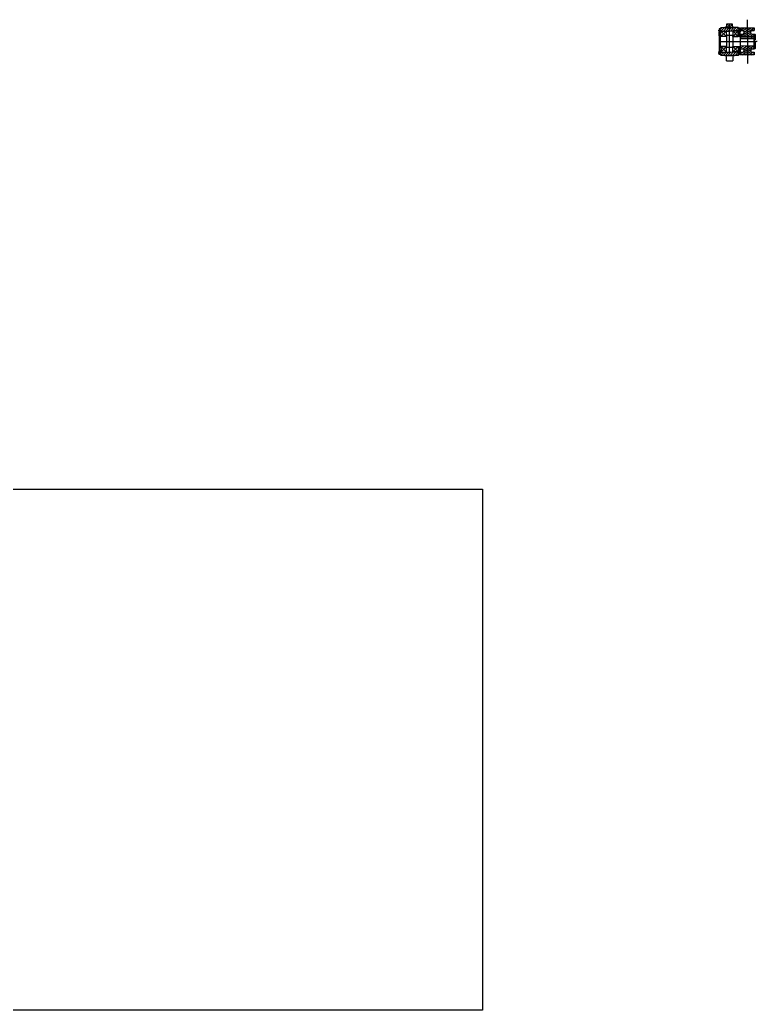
# Model space of a CAD drawing. Header units: millimetres. Extents: x -15074 to 21675, y -7568 to 6574.
# Drawn here: x -11020 to -7465, y -2580 to 2196 of the extents above; entities that cross this region are included whole.
import ezdxf

# ---------------------------------------------------------------- set-up
doc = ezdxf.new("R2010")
doc.units = ezdxf.units.MM
doc.linetypes.add('AM_ISO08W050', pattern=[18, 12, -1.5, 3, -1.5])
doc.linetypes.add('AM_ISO08W050x2', pattern=[9, 6, -0.75, 1.5, -0.75])
doc.layers.add('AM_7', color=142, linetype='AM_ISO08W050', lineweight=25)
doc.layers.add('AM_8', color=1, linetype='Continuous', lineweight=25)
doc.linetypes.add('Amzigzag', pattern='A,0.0001,[136,genltshp.shx,S=0.04,R=0,X=0,Y=0],-11', length=11.0001)
pattern_1 = [(45.3336016, (-559755.753, -33866.368), (-5.80549021, 5.7382765), [])]
pattern_2 = [(30.5, (-547137.335, -38574.004), (-4.1429413, 7.03331864), [])]
pattern_3 = [(30.5, (-547137.335, -38574.0036), (-0.8285882593, 1.406663729), [])]

msp = doc.modelspace()

# ---------------------------------------------------------------- hatches: boundary and pattern name
at = {"layer": 'AM_8', "true_color": 0x000000}
h = msp.add_hatch(dxfattribs=at)
h.set_pattern_fill('_U', color=18, scale=1.632563, angle=135.333602, style=0, pattern_type=0)
h.set_pattern_definition([(135.33360156, (-519443.1177, -176597.5144), (-1.1476552995, -1.161098042), [])])
edge = h.paths.add_edge_path(flags=0)
edge.add_line((-7644.561, 2146.537), (-7648.642, 2146.513))
edge.add_line((-7648.678, 2152.623), (-7648.642, 2146.513))
edge.add_line((-7644.596, 2152.647), (-7648.678, 2152.623))
edge.add_line((-7644.561, 2146.537), (-7644.596, 2152.647))
edge = h.paths.add_edge_path(flags=0)
edge.add_line((-7648.618, 2142.408), (-7644.537, 2142.431))
edge.add_line((-7644.53, 2141.219), (-7644.537, 2142.431))
edge.add_line((-7639.632, 2141.247), (-7644.53, 2141.219))
edge.add_line((-7639.604, 2136.35), (-7639.632, 2141.247))
edge.add_line((-7644.501, 2136.321), (-7639.604, 2136.35))
edge.add_line((-7643.969, 2044.899), (-7644.501, 2136.321))
edge.add_line((-7639.072, 2044.928), (-7643.969, 2044.899))
edge.add_line((-7639.043, 2040.03), (-7639.072, 2044.928))
edge.add_line((-7643.941, 2040.002), (-7639.043, 2040.03))
edge.add_line((-7643.932, 2038.52), (-7643.941, 2040.002))
edge.add_line((-7643.932, 2038.52), (-7647.995, 2038.484))
edge.add_line((-7647.995, 2038.484), (-7648.009, 2040.164))
edge.add_line((-7648.009, 2040.164), (-7648.023, 2040.162))
edge.add_line((-7648.618, 2142.408), (-7648.023, 2040.162))
edge = h.paths.add_edge_path(flags=0)
edge.add_line((-7647.955, 2028.55), (-7643.874, 2028.574))
edge.add_line((-7647.983, 2033.242), (-7647.955, 2028.55))
edge.add_line((-7647.983, 2033.242), (-7647.949, 2033.239))
edge.add_line((-7647.949, 2033.239), (-7647.964, 2034.918))
edge.add_line((-7647.964, 2034.918), (-7643.911, 2034.954))
edge.add_line((-7643.874, 2028.574), (-7643.911, 2034.954))
edge = h.paths.add_edge_path(flags=0)
edge.add_line((-7647.964, 2034.918), (-7643.911, 2034.954))
edge.add_line((-7647.949, 2033.239), (-7647.964, 2034.918))
edge.add_line((-7647.983, 2033.242), (-7647.949, 2033.239))
edge.add_line((-7648.023, 2040.162), (-7647.983, 2033.242))
edge.add_line((-7648.009, 2040.164), (-7648.023, 2040.162))
edge.add_line((-7647.995, 2038.484), (-7648.009, 2040.164))
edge.add_line((-7643.932, 2038.52), (-7647.995, 2038.484))
edge.add_line((-7643.911, 2034.954), (-7643.932, 2038.52))
edge = h.paths.add_edge_path(flags=0)
edge.add_line((-7648.618, 2142.408), (-7644.537, 2142.431))
edge.add_line((-7648.642, 2146.513), (-7648.618, 2142.408))
edge.add_line((-7644.561, 2146.537), (-7648.642, 2146.513))
edge.add_line((-7644.537, 2142.431), (-7644.561, 2146.537))
edge = h.paths.add_edge_path(flags=0)
edge.add_line((-7647.964, 2034.918), (-7643.911, 2034.954))
edge.add_line((-7647.949, 2033.239), (-7647.964, 2034.918))
edge.add_line((-7647.983, 2033.242), (-7647.949, 2033.239))
edge.add_line((-7648.023, 2040.162), (-7647.983, 2033.242))
edge.add_line((-7648.009, 2040.164), (-7648.023, 2040.162))
edge.add_line((-7647.995, 2038.484), (-7648.009, 2040.164))
edge.add_line((-7643.932, 2038.52), (-7647.995, 2038.484))
edge.add_line((-7643.911, 2034.954), (-7643.932, 2038.52))
edge = h.paths.add_edge_path(flags=0)
edge.add_line((-7648.618, 2142.408), (-7644.537, 2142.431))
edge.add_line((-7648.642, 2146.513), (-7648.618, 2142.408))
edge.add_line((-7644.561, 2146.537), (-7648.642, 2146.513))
edge.add_line((-7644.537, 2142.431), (-7644.561, 2146.537))
h = msp.add_hatch(dxfattribs=at)
h.set_pattern_fill('_U', color=18, scale=8.162814, angle=45.333602, style=0, pattern_type=0)
h.set_pattern_definition(pattern_1)
edge = h.paths.add_edge_path(flags=0)
edge.add_line((-7551.519, 2149.258), (-7554.487, 2149.24))
edge.add_line((-7554.487, 2149.24), (-7557.801, 2148.703))
edge.add_line((-7557.801, 2148.703), (-7557.787, 2146.173))
edge.add_line((-7557.787, 2146.173), (-7554.466, 2145.674))
edge.add_line((-7554.466, 2145.674), (-7551.498, 2145.692))
edge.add_line((-7551.475, 2141.761), (-7551.498, 2145.692))
edge.add_line((-7644.53, 2141.219), (-7551.475, 2141.761))
edge.add_line((-7644.537, 2142.431), (-7644.53, 2141.219))
edge.add_line((-7644.537, 2142.431), (-7640.823, 2142.453))
edge.add_line((-7640.823, 2142.453), (-7638.254, 2142.841))
edge.add_line((-7638.254, 2142.841), (-7638.273, 2146.2))
edge.add_line((-7638.273, 2146.2), (-7640.847, 2146.558))
edge.add_line((-7640.847, 2146.558), (-7644.561, 2146.537))
edge.add_line((-7644.596, 2152.647), (-7644.561, 2146.537))
edge.add_line((-7639.727, 2157.573), (-7644.596, 2152.647))
edge.add_line((-7556.468, 2158.058), (-7639.727, 2157.573))
edge.add_line((-7551.542, 2153.189), (-7556.468, 2158.058))
edge.add_line((-7551.519, 2149.258), (-7551.542, 2153.189))
edge = h.paths.add_edge_path(flags=0)
edge.add_line((-7644.537, 2142.431), (-7640.823, 2142.453))
edge.add_line((-7644.561, 2146.537), (-7644.537, 2142.431))
edge.add_line((-7640.847, 2146.558), (-7644.561, 2146.537))
edge.add_line((-7638.273, 2146.2), (-7640.847, 2146.558))
edge.add_line((-7638.254, 2142.841), (-7638.273, 2146.2))
edge.add_line((-7640.823, 2142.453), (-7638.254, 2142.841))
edge = h.paths.add_edge_path(flags=0)
edge.add_line((-7551.519, 2149.258), (-7554.487, 2149.24))
edge.add_line((-7551.498, 2145.692), (-7551.519, 2149.258))
edge.add_line((-7554.466, 2145.674), (-7551.498, 2145.692))
edge.add_line((-7557.787, 2146.173), (-7554.466, 2145.674))
edge.add_line((-7557.801, 2148.703), (-7557.787, 2146.173))
edge.add_line((-7554.487, 2149.24), (-7557.801, 2148.703))
edge = h.paths.add_edge_path(flags=0)
edge.add_line((-7644.537, 2142.431), (-7640.823, 2142.453))
edge.add_line((-7644.561, 2146.537), (-7644.537, 2142.431))
edge.add_line((-7640.847, 2146.558), (-7644.561, 2146.537))
edge.add_line((-7638.273, 2146.2), (-7640.847, 2146.558))
edge.add_line((-7638.254, 2142.841), (-7638.273, 2146.2))
edge.add_line((-7640.823, 2142.453), (-7638.254, 2142.841))
edge = h.paths.add_edge_path(flags=0)
edge.add_line((-7551.519, 2149.258), (-7554.487, 2149.24))
edge.add_line((-7551.498, 2145.692), (-7551.519, 2149.258))
edge.add_line((-7554.466, 2145.674), (-7551.498, 2145.692))
edge.add_line((-7557.787, 2146.173), (-7554.466, 2145.674))
edge.add_line((-7557.801, 2148.703), (-7557.787, 2146.173))
edge.add_line((-7554.487, 2149.24), (-7557.801, 2148.703))
h = msp.add_hatch(dxfattribs=at)
h.set_pattern_fill('_U', color=18, scale=8.162814, angle=45.333602, style=0, pattern_type=0)
h.set_pattern_definition(pattern_1)
edge = h.paths.add_edge_path()
edge.add_arc((-7621.001, 2165.845), 8.163, -89.666398, 0.333602, ccw=False)
edge.add_line((-7620.953, 2157.682), (-7575.242, 2157.948))
edge.add_arc((-7575.29, 2166.111), 8.163, 180.333602, 270.333602, ccw=False)
edge.add_line((-7583.452, 2166.063), (-7583.5, 2174.226))
edge.add_line((-7583.5, 2174.226), (-7612.886, 2174.055))
edge.add_line((-7612.886, 2174.055), (-7612.838, 2165.892))
h = msp.add_hatch(dxfattribs=at)
h.set_pattern_fill('_U', color=18, scale=1.632563, angle=30.5, style=0, pattern_type=0)
h.set_pattern_definition(pattern_3)
edge = h.paths.add_edge_path(flags=0)
edge.add_line((-7547.445, 2150.546), (-7548.053, 2150.543))
edge.add_line((-7548.053, 2150.543), (-7549.553, 2149.269))
edge.add_line((-7549.553, 2149.269), (-7551.519, 2149.258))
edge.add_line((-7551.542, 2153.189), (-7551.519, 2149.258))
edge.add_line((-7547.461, 2153.212), (-7551.542, 2153.189))
edge.add_line((-7547.445, 2150.546), (-7547.461, 2153.212))
edge = h.paths.add_edge_path(flags=0)
edge.add_line((-7548.017, 2144.447), (-7547.41, 2144.451))
edge.add_line((-7547.366, 2136.887), (-7547.41, 2144.451))
edge.add_line((-7547.242, 2115.664), (-7547.366, 2136.887))
edge.add_line((-7551.323, 2115.64), (-7547.242, 2115.664))
edge.add_line((-7551.342, 2118.905), (-7551.323, 2115.64))
edge.add_line((-7551.374, 2124.341), (-7551.342, 2118.905))
edge.add_line((-7551.447, 2136.863), (-7551.374, 2124.341))
edge.add_line((-7556.345, 2136.835), (-7551.447, 2136.863))
edge.add_line((-7556.373, 2141.732), (-7556.345, 2136.835))
edge.add_line((-7551.475, 2141.761), (-7556.373, 2141.732))
edge.add_line((-7551.498, 2145.692), (-7551.475, 2141.761))
edge.add_line((-7551.498, 2145.692), (-7549.532, 2145.703))
edge.add_line((-7549.532, 2145.703), (-7548.017, 2144.447))
edge = h.paths.add_edge_path(flags=0)
edge.add_line((-7547.424, 2146.856), (-7548.377, 2146.85))
edge.add_line((-7548.377, 2146.85), (-7548.385, 2148.136))
edge.add_line((-7548.385, 2148.136), (-7547.431, 2148.141))
edge.add_line((-7547.424, 2146.856), (-7547.431, 2148.141))
edge = h.paths.add_edge_path(flags=0)
edge.add_line((-7547.424, 2146.856), (-7548.377, 2146.85))
edge.add_line((-7547.41, 2144.451), (-7547.424, 2146.856))
edge.add_line((-7548.017, 2144.447), (-7547.41, 2144.451))
edge.add_line((-7549.532, 2145.703), (-7548.017, 2144.447))
edge.add_line((-7551.498, 2145.692), (-7549.532, 2145.703))
edge.add_line((-7551.519, 2149.258), (-7551.498, 2145.692))
edge.add_line((-7549.553, 2149.269), (-7551.519, 2149.258))
edge.add_line((-7548.053, 2150.543), (-7549.553, 2149.269))
edge.add_line((-7547.445, 2150.546), (-7548.053, 2150.543))
edge.add_line((-7547.431, 2148.141), (-7547.445, 2150.546))
edge.add_line((-7548.385, 2148.136), (-7547.431, 2148.141))
edge.add_line((-7548.377, 2146.85), (-7548.385, 2148.136))
edge = h.paths.add_edge_path(flags=0)
edge.add_line((-7547.424, 2146.856), (-7548.377, 2146.85))
edge.add_line((-7547.41, 2144.451), (-7547.424, 2146.856))
edge.add_line((-7548.017, 2144.447), (-7547.41, 2144.451))
edge.add_line((-7549.532, 2145.703), (-7548.017, 2144.447))
edge.add_line((-7551.498, 2145.692), (-7549.532, 2145.703))
edge.add_line((-7551.519, 2149.258), (-7551.498, 2145.692))
edge.add_line((-7549.553, 2149.269), (-7551.519, 2149.258))
edge.add_line((-7548.053, 2150.543), (-7549.553, 2149.269))
edge.add_line((-7547.445, 2150.546), (-7548.053, 2150.543))
edge.add_line((-7547.431, 2148.141), (-7547.445, 2150.546))
edge.add_line((-7548.385, 2148.136), (-7547.431, 2148.141))
edge.add_line((-7548.377, 2146.85), (-7548.385, 2148.136))
h = msp.add_hatch(dxfattribs=at)
h.set_pattern_fill('_U', color=18, scale=8.162814, angle=30.5, style=0, pattern_type=0)
h.set_pattern_definition(pattern_2)
edge = h.paths.add_edge_path()
edge.add_arc((-7491.089, 2139.003), 4.898, 90.5, 180.5, ccw=False)
edge.add_line((-7491.132, 2143.901), (-7479.654, 2144.001))
edge.add_line((-7479.654, 2144.001), (-7479.729, 2156.872))
edge.add_line((-7479.729, 2156.872), (-7545.031, 2156.492))
edge.add_line((-7545.031, 2156.492), (-7544.917, 2143.432))
edge.add_line((-7544.917, 2143.432), (-7533.577, 2143.531))
edge.add_arc((-7533.534, 2138.633), 4.898, 0.5, 90.5, ccw=False)
edge.add_line((-7528.637, 2138.676), (-7528.573, 2131.33))
edge.add_arc((-7533.47, 2131.287), 4.898, -89.5, 0.5, ccw=False)
edge.add_line((-7533.427, 2126.389), (-7544.855, 2126.29))
edge.add_line((-7544.855, 2126.29), (-7544.793, 2115.678))
edge.add_line((-7544.793, 2115.678), (-7544.779, 2113.229))
edge.add_line((-7544.779, 2113.229), (-7479.478, 2113.61))
edge.add_line((-7479.478, 2113.61), (-7479.555, 2126.86))
edge.add_line((-7479.555, 2126.86), (-7490.982, 2126.76))
edge.add_arc((-7491.025, 2131.657), 4.898, 180.5, 270.5, ccw=False)
edge.add_line((-7495.923, 2131.615), (-7495.987, 2138.961))
h = msp.add_hatch(dxfattribs=at)
h.set_pattern_fill('_U', color=18, scale=1.632563, angle=30.5, style=0, pattern_type=0)
h.set_pattern_definition(pattern_3)
h.paths.add_polyline_path([(-7547.38, 2033.435), (-7546.773, 2033.438), (-7546.749, 2029.103), (-7550.83, 2029.08), (-7550.862, 2034.679), (-7548.895, 2034.691)], flags=0)
h.paths.add_polyline_path([(-7546.787, 2035.843), (-7547.741, 2035.838), (-7547.748, 2037.123), (-7546.794, 2037.129), (-7546.808, 2039.534), (-7547.416, 2039.53), (-7548.916, 2038.257), (-7550.882, 2038.245), (-7550.895, 2040.508), (-7555.792, 2040.48), (-7555.82, 2045.378), (-7550.922, 2045.406), (-7550.993, 2057.927), (-7551.024, 2063.363), (-7551.042, 2066.628), (-7546.961, 2066.652), (-7546.841, 2045.429)], flags=0)
edge = h.paths.add_edge_path(flags=0)
edge.add_line((-7546.787, 2035.843), (-7547.741, 2035.838))
edge.add_line((-7546.787, 2035.843), (-7546.773, 2033.438))
edge.add_line((-7547.38, 2033.435), (-7546.773, 2033.438))
edge.add_line((-7548.895, 2034.691), (-7547.38, 2033.435))
edge.add_line((-7550.862, 2034.679), (-7548.895, 2034.691))
edge.add_line((-7550.862, 2034.679), (-7550.882, 2038.245))
edge.add_line((-7548.916, 2038.257), (-7550.882, 2038.245))
edge.add_line((-7547.416, 2039.53), (-7548.916, 2038.257))
edge.add_line((-7546.808, 2039.534), (-7547.416, 2039.53))
edge.add_line((-7546.794, 2037.129), (-7546.808, 2039.534))
edge.add_line((-7547.748, 2037.123), (-7546.794, 2037.129))
edge.add_line((-7547.741, 2035.838), (-7547.748, 2037.123))
edge = h.paths.add_edge_path(flags=0)
edge.add_line((-7546.787, 2035.843), (-7547.741, 2035.838))
edge.add_line((-7546.787, 2035.843), (-7546.773, 2033.438))
edge.add_line((-7547.38, 2033.435), (-7546.773, 2033.438))
edge.add_line((-7548.895, 2034.691), (-7547.38, 2033.435))
edge.add_line((-7550.862, 2034.679), (-7548.895, 2034.691))
edge.add_line((-7550.862, 2034.679), (-7550.882, 2038.245))
edge.add_line((-7548.916, 2038.257), (-7550.882, 2038.245))
edge.add_line((-7547.416, 2039.53), (-7548.916, 2038.257))
edge.add_line((-7546.808, 2039.534), (-7547.416, 2039.53))
edge.add_line((-7546.794, 2037.129), (-7546.808, 2039.534))
edge.add_line((-7547.748, 2037.123), (-7546.794, 2037.129))
edge.add_line((-7547.741, 2035.838), (-7547.748, 2037.123))
h = msp.add_hatch(dxfattribs=at)
h.set_pattern_fill('_U', color=18, scale=8.162814, angle=30.5, style=0, pattern_type=0)
h.set_pattern_definition(pattern_2)
edge = h.paths.add_edge_path()
edge.add_arc((-7490.558, 2051.35), 4.898, 90.167203, 180.167203, ccw=False)
edge.add_line((-7490.572, 2056.248), (-7479.144, 2056.281))
edge.add_line((-7479.144, 2056.281), (-7479.221, 2069.531))
edge.add_line((-7479.221, 2069.531), (-7544.522, 2069.151))
edge.add_line((-7544.522, 2069.151), (-7544.508, 2066.702))
edge.add_line((-7544.508, 2066.702), (-7544.446, 2056.091))
edge.add_line((-7544.446, 2056.091), (-7533.018, 2056.124))
edge.add_arc((-7533.004, 2051.226), 4.898, 0.167203, 90.167203, ccw=False)
edge.add_line((-7528.106, 2051.241), (-7528.085, 2043.894))
edge.add_arc((-7532.983, 2043.88), 4.898, -89.832797, 0.167203, ccw=False)
edge.add_line((-7532.968, 2038.982), (-7544.309, 2038.949))
edge.add_line((-7544.309, 2038.949), (-7544.27, 2025.889))
edge.add_line((-7544.27, 2025.889), (-7478.969, 2026.269))
edge.add_line((-7478.969, 2026.269), (-7478.969, 2026.269))
edge.add_line((-7478.969, 2026.269), (-7479.044, 2039.14))
edge.add_line((-7479.044, 2039.14), (-7490.522, 2039.106))
edge.add_arc((-7490.536, 2044.004), 4.898, 180.167203, 270.167203, ccw=False)
edge.add_line((-7495.434, 2043.99), (-7495.455, 2051.336))
h = msp.add_hatch(dxfattribs=at)
h.set_pattern_fill('_U', color=18, scale=8.162814, angle=45.333602, style=0, pattern_type=0)
h.set_pattern_definition(pattern_1)
edge = h.paths.add_edge_path(flags=0)
edge.add_line((-7550.873, 2038.245), (-7553.85, 2038.228))
edge.add_line((-7553.85, 2038.228), (-7557.165, 2037.69))
edge.add_line((-7557.165, 2037.69), (-7557.15, 2035.161))
edge.add_line((-7557.15, 2035.161), (-7553.83, 2034.662))
edge.add_line((-7553.83, 2034.662), (-7550.852, 2034.679))
edge.add_line((-7550.82, 2029.116), (-7550.852, 2034.679))
edge.add_line((-7555.689, 2024.19), (-7550.82, 2029.116))
edge.add_line((-7638.948, 2023.705), (-7555.689, 2024.19))
edge.add_line((-7643.874, 2028.574), (-7638.948, 2023.705))
edge.add_line((-7643.911, 2034.954), (-7643.874, 2028.574))
edge.add_line((-7643.911, 2034.954), (-7640.168, 2034.986))
edge.add_line((-7640.168, 2034.986), (-7637.6, 2035.382))
edge.add_line((-7637.6, 2035.382), (-7637.625, 2038.202))
edge.add_line((-7637.625, 2038.202), (-7640.199, 2038.552))
edge.add_line((-7640.199, 2038.552), (-7643.932, 2038.52))
edge.add_line((-7643.941, 2040.002), (-7643.932, 2038.52))
edge.add_line((-7550.886, 2040.544), (-7643.941, 2040.002))
edge.add_line((-7550.873, 2038.245), (-7550.886, 2040.544))
edge = h.paths.add_edge_path(flags=0)
edge.add_line((-7643.911, 2034.954), (-7640.168, 2034.986))
edge.add_line((-7643.932, 2038.52), (-7643.911, 2034.954))
edge.add_line((-7640.199, 2038.552), (-7643.932, 2038.52))
edge.add_line((-7637.625, 2038.202), (-7640.199, 2038.552))
edge.add_line((-7637.6, 2035.382), (-7637.625, 2038.202))
edge.add_line((-7640.168, 2034.986), (-7637.6, 2035.382))
edge = h.paths.add_edge_path(flags=0)
edge.add_line((-7550.873, 2038.245), (-7553.85, 2038.228))
edge.add_line((-7550.852, 2034.679), (-7550.873, 2038.245))
edge.add_line((-7553.83, 2034.662), (-7550.852, 2034.679))
edge.add_line((-7557.15, 2035.161), (-7553.83, 2034.662))
edge.add_line((-7557.165, 2037.69), (-7557.15, 2035.161))
edge.add_line((-7553.85, 2038.228), (-7557.165, 2037.69))
edge = h.paths.add_edge_path(flags=0)
edge.add_line((-7643.911, 2034.954), (-7640.168, 2034.986))
edge.add_line((-7643.932, 2038.52), (-7643.911, 2034.954))
edge.add_line((-7640.199, 2038.552), (-7643.932, 2038.52))
edge.add_line((-7637.625, 2038.202), (-7640.199, 2038.552))
edge.add_line((-7637.6, 2035.382), (-7637.625, 2038.202))
edge.add_line((-7640.168, 2034.986), (-7637.6, 2035.382))
edge = h.paths.add_edge_path(flags=0)
edge.add_line((-7550.873, 2038.245), (-7553.85, 2038.228))
edge.add_line((-7550.852, 2034.679), (-7550.873, 2038.245))
edge.add_line((-7553.83, 2034.662), (-7550.852, 2034.679))
edge.add_line((-7557.15, 2035.161), (-7553.83, 2034.662))
edge.add_line((-7557.165, 2037.69), (-7557.15, 2035.161))
edge.add_line((-7553.85, 2038.228), (-7557.165, 2037.69))

# ---------------------------------------------------------------- linework, layer by layer
for p, q in [((-7620.953, 2157.682), (-7575.242, 2157.948)), ((-7547.445, 2150.546), (-7547.461, 2153.212)), ((-7547.445, 2150.546), (-7547.461, 2153.212)), ((-7545.031, 2156.492), (-7544.917, 2143.432)), ((-7648.607, 2140.459), (-7648.616, 2142.009)), ((-7639.632, 2141.247), (-7613.36, 2115.279)), ((-7613.512, 2141.4), (-7639.48, 2115.127)), ((-7613.36, 2115.279), (-7613.075, 2066.303)), ((-7582.494, 2141.58), (-7556.221, 2115.612)), ((-7556.373, 2141.732), (-7582.342, 2115.46)), ((-7582.342, 2115.46), (-7582.056, 2066.484)), ((-7551.342, 2118.905), (-7547.261, 2118.929)), ((-7551.342, 2118.905), (-7551.323, 2115.64)), ((-7547.424, 2146.856), (-7547.431, 2148.141)), ((-7547.424, 2146.856), (-7547.431, 2148.141)), ((-7547.403, 2143.378), (-7547.41, 2144.451)), ((-7547.404, 2143.403), (-7547.41, 2144.451)), ((-7547.403, 2143.378), (-7547.375, 2138.48)), ((-7547.261, 2118.929), (-7547.242, 2115.664)), ((-7544.917, 2143.432), (-7533.577, 2143.531)), ((-7544.855, 2126.29), (-7533.427, 2126.389)), ((-7528.637, 2138.676), (-7528.573, 2131.33)), ((-7495.923, 2131.615), (-7495.987, 2138.961)), ((-7491.132, 2143.901), (-7479.654, 2144.001)), ((-7491.049, 2113.516), (-7479.478, 2113.617)), ((-7490.982, 2126.76), (-7479.555, 2126.86)), ((-7620.135, 2047.311), (-7639.195, 2066.151)), ((-7631.948, 2047.208), (-7613.075, 2066.303)), ((-7555.784, 2040.515), (-7582.056, 2066.484)), ((-7581.904, 2040.363), (-7555.936, 2066.636)), ((-7551.024, 2063.363), (-7551.042, 2066.628)), ((-7551.024, 2063.363), (-7546.943, 2063.386)), ((-7546.943, 2063.386), (-7546.961, 2066.652)), ((-7544.446, 2056.091), (-7533.018, 2056.124)), ((-7490.793, 2069.438), (-7479.221, 2069.539)), ((-7490.572, 2056.248), (-7479.144, 2056.281)), ((-7474.532, 2091.671), (-7474.532, 2091.662)), ((-7639.043, 2040.03), (-7631.948, 2047.208)), ((-7620.174, 2023.814), (-7574.463, 2024.08)), ((-7612.922, 2040.182), (-7620.135, 2047.311)), ((-7546.833, 2045.465), (-7546.819, 2043.815)), ((-7546.805, 2038.937), (-7546.787, 2035.843)), ((-7546.773, 2033.438), (-7546.749, 2029.103)), ((-7544.54, 2038.889), (-7533.2, 2038.922)), ((-7544.281, 2025.797), (-7544.317, 2038.858)), ((-7544.317, 2038.858), (-7544.29, 2029.048)), ((-7544.27, 2025.889), (-7544.309, 2038.949)), ((-7528.316, 2043.834), (-7528.106, 2051.241)), ((-7495.455, 2051.336), (-7495.434, 2043.99)), ((-7490.522, 2039.106), (-7479.044, 2039.14))]:
    msp.add_line(p, q)
at = {"linetype": 'Amzigzag'}
msp.add_line((-7611.861, 1998.035), (-7582.476, 1998.292), dxfattribs=at)
for points in [[(-7644.561, 2146.537), (-7644.596, 2152.647), (-7648.678, 2152.623), (-7648.654, 2148.462)], [(-7551.519, 2149.258), (-7551.542, 2153.189), (-7556.468, 2158.058), (-7575.242, 2157.948)], [(-7551.519, 2149.258), (-7551.542, 2153.189), (-7547.461, 2153.212), (-7547.445, 2150.546)], [(-7545.031, 2156.492), (-7479.729, 2156.872), (-7479.654, 2144.001)], [(-7648.607, 2140.459), (-7648.583, 2136.298)], [(-7648.478, 2118.34), (-7648.583, 2136.298)], [(-7648.478, 2118.34), (-7648.155, 2062.833)], [(-7644.537, 2143.227), (-7644.53, 2141.219), (-7598.003, 2141.49), (-7551.475, 2141.761), (-7551.498, 2145.692)], [(-7644.53, 2141.219), (-7644.537, 2142.431)], [(-7644.501, 2136.321), (-7639.604, 2136.35), (-7639.632, 2141.247), (-7644.53, 2141.219)], [(-7644.501, 2136.321), (-7644.397, 2118.363)], [(-7644.074, 2062.857), (-7644.397, 2118.363)], [(-7613.36, 2115.279), (-7643.072, 2115.106)], [(-7639.48, 2115.127), (-7643.072, 2115.106), (-7642.787, 2066.13), (-7639.195, 2066.151)], [(-7582.342, 2115.46), (-7582.37, 2120.357), (-7613.388, 2120.177), (-7613.36, 2115.279)], [(-7552.956, 2115.631), (-7582.342, 2115.46)], [(-7551.447, 2136.863), (-7556.345, 2136.835), (-7556.373, 2141.732), (-7551.475, 2141.761)], [(-7544.793, 2115.678), (-7552.956, 2115.631)], [(-7551.475, 2141.761), (-7551.498, 2145.692)], [(-7551.447, 2136.863), (-7551.342, 2118.905)], [(-7547.431, 2148.141), (-7547.424, 2146.856)], [(-7547.41, 2144.451), (-7547.403, 2143.378)], [(-7547.375, 2138.48), (-7547.366, 2136.887)], [(-7547.375, 2138.48), (-7547.366, 2136.887)], [(-7547.261, 2118.929), (-7547.366, 2136.887)], [(-7544.446, 2056.091), (-7544.855, 2126.29)], [(-7479.331, 2088.502), (-7479.221, 2069.531), (-7544.522, 2069.151), (-7544.779, 2113.229), (-7479.478, 2113.61), (-7479.368, 2094.852)], [(-7523.653, 2105.189), (-7523.652, 2105.163), (-7491.002, 2105.353), (-7491.049, 2113.516), (-7523.7, 2113.326)], [(-7479.555, 2126.86), (-7479.368, 2094.852)], [(-7648.155, 2062.833), (-7648.063, 2047.068)], [(-7643.982, 2047.103), (-7644.074, 2062.857)], [(-7642.787, 2066.13), (-7613.075, 2066.303)], [(-7612.964, 2047.246), (-7613.075, 2066.303), (-7639.195, 2066.151), (-7639.084, 2047.146)], [(-7582.056, 2066.484), (-7582.028, 2061.586), (-7613.046, 2061.405), (-7613.075, 2066.303)], [(-7582.056, 2066.484), (-7552.671, 2066.655)], [(-7552.671, 2066.655), (-7544.508, 2066.702)], [(-7550.922, 2045.406), (-7551.024, 2063.363)], [(-7550.915, 2045.441), (-7551.019, 2063.399)], [(-7546.943, 2063.423), (-7546.938, 2063.423), (-7546.833, 2045.465)], [(-7479.331, 2088.502), (-7479.144, 2056.281)], [(-7648.063, 2047.068), (-7648.05, 2044.876)], [(-7648.009, 2040.164), (-7648.05, 2044.864)], [(-7643.93, 2034.953), (-7643.874, 2028.574), (-7647.908, 2028.539), (-7647.949, 2033.239)], [(-7644.017, 2044.899), (-7639.072, 2044.942), (-7639.029, 2040.007), (-7643.973, 2039.964)], [(-7643.969, 2044.899), (-7643.982, 2047.103)], [(-7643.973, 2039.964), (-7643.961, 2038.52)], [(-7643.932, 2038.52), (-7643.941, 2040.002), (-7606.541, 2040.22)], [(-7641.664, 2026.389), (-7643.874, 2028.574), (-7643.911, 2034.954)], [(-7639.084, 2047.146), (-7639.043, 2040.03), (-7612.922, 2040.182), (-7612.964, 2047.246)], [(-7606.541, 2040.22), (-7597.413, 2040.273), (-7550.886, 2040.544), (-7550.873, 2038.245)], [(-7550.915, 2045.441), (-7555.812, 2045.413), (-7555.784, 2040.515), (-7550.886, 2040.544)], [(-7550.886, 2040.544), (-7550.873, 2038.245)], [(-7550.852, 2034.679), (-7550.82, 2029.116), (-7546.738, 2029.14)], [(-7546.819, 2043.816), (-7546.819, 2043.816), (-7546.804, 2038.913), (-7546.804, 2038.913)], [(-7479.044, 2039.14), (-7478.969, 2026.269), (-7544.27, 2025.889)]]:
    msp.add_lwpolyline(points)
for points in [[(-7575.242, 2157.948, -0.41421356), (-7583.452, 2166.063), (-7583.5, 2174.226), (-7612.886, 2174.055), (-7612.838, 2165.892, -0.41421356), (-7620.953, 2157.682), (-7639.727, 2157.573), (-7644.596, 2152.647), (-7644.561, 2146.537)], [(-7479.368, 2094.852), (-7479.555, 2126.86), (-7476.535, 2126.99, -0.41421356), (-7474.754, 2125.237), (-7474.529, 2097.449)], [(-7474.473, 2090.602), (-7474.21, 2058.088, -0.41421356), (-7475.963, 2056.307), (-7479.144, 2056.281), (-7479.331, 2088.502)], [(-7611.861, 1998.035), (-7611.964, 2015.699, 0.41421356), (-7620.174, 2023.814), (-7638.948, 2023.705), (-7641.664, 2026.389)], [(-7550.852, 2034.679), (-7550.839, 2032.381), (-7550.82, 2029.116), (-7555.689, 2024.19), (-7558.954, 2024.171), (-7574.463, 2024.08, 0.41421356), (-7582.578, 2015.87), (-7582.476, 1998.292)]]:
    msp.add_lwpolyline(points, format="xyb")
for points in [[(-7613.36, 2115.279), (-7639.48, 2115.127), (-7639.632, 2141.247), (-7613.512, 2141.4)], [(-7582.342, 2115.46), (-7556.221, 2115.612), (-7556.373, 2141.732), (-7582.494, 2141.58)], [(-7479.478, 2113.61), (-7544.779, 2113.229), (-7544.731, 2105.067), (-7479.43, 2105.447)], [(-7582.056, 2066.484), (-7555.936, 2066.636), (-7555.784, 2040.515), (-7581.904, 2040.363)], [(-15073.546, -68.291), (-8789.035, -68.291), (-8789.035, -2580.092), (-15073.546, -2580.092)]]:
    msp.add_lwpolyline(points, close=True)
for centre, start, end in [((-7533.534, 2138.633), 0.5, 90.5), ((-7533.47, 2131.287), 270.5, 0.5), ((-7491.089, 2139.003), 90.5, 180.5), ((-7491.025, 2131.657), 180.5, 270.5), ((-7533.004, 2051.226), 0.167203, 90.167203), ((-7490.558, 2051.35), 90.167203, 180.167203), ((-7533.214, 2043.819), 270.167203, 0.167203), ((-7490.536, 2044.004), 180.167203, 270.167203)]:
    msp.add_arc(centre, 4.898, start, end)
at = {"layer": 'AM_7', "color": 3}
for p, q in [((-7597.385, 2035.375), (-7598.213, 2177.618)), ((-7512.606, 2195.543), (-7511.374, 1983.92)), ((-7648.317, 2090.577), (-7464.59, 2091.773))]:
    msp.add_line(p, q, dxfattribs=at)
at = {"layer": 'AM_7'}
msp.add_line((-7549.273, 2114.02), (-7549.53, 2158.098), dxfattribs=at)
at = {"layer": 'AM_7', "linetype": 'AM_ISO08W050x2'}
for p, q in [((-7653.528, 2144.432), (-7639.651, 2144.513)), ((-7556.406, 2147.446), (-7542.53, 2147.527)), ((-7652.877, 2036.659), (-7638.075, 2036.788)), ((-7555.76, 2036.434), (-7541.883, 2036.515))]:
    msp.add_line(p, q, dxfattribs=at)

doc.saveas('drawing.dxf')
